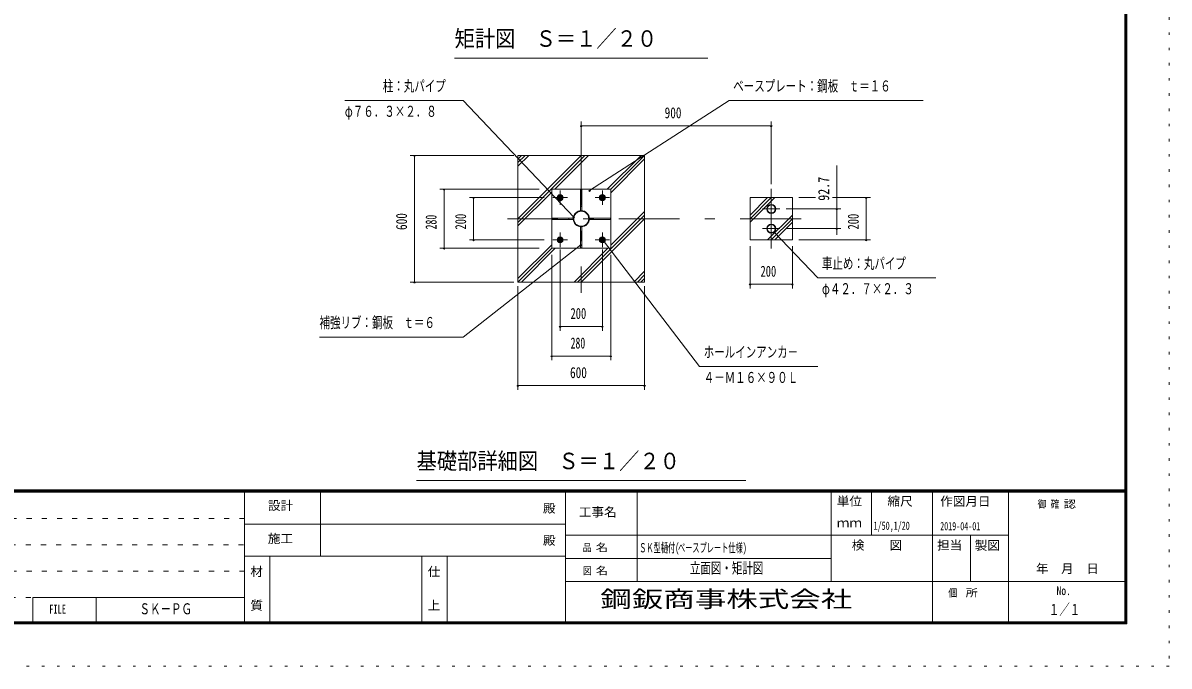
# Model space of a CAD drawing. Units: millimetres, scale not verified, with parts at other scales. Extents: x -23449 to 23452, y -10500 to 10500.
# Drawn here: x 9878 to 23452, y -10500 to -2887 of the extents above; entities that cross this region are included whole.
import ezdxf
from ezdxf.enums import TextEntityAlignment as Align

# ---------------------------------------------------------------- set-up
doc = ezdxf.new("R2010")
doc.units = ezdxf.units.MM
doc.header["$LTSCALE"] = 60
for name, pattern in [('USER1', [3, 1, -2]), ('USER3', [24, 12, -5, 2, -5]), ('USER4', [3, 0.5, -2.5])]:
    doc.linetypes.add(name, pattern=pattern)
doc.layers.add('0-1_0-F', color=7, linetype='Continuous')
for name, color, linetype, lineweight in [('0-6_2-0BOLD', 7, 'Continuous', 18), ('0-8_2-2CENTER', 3, 'USER3', 18), ('0-9_2-4THIN', 4, 'Continuous', 18), ('0-A_2-5DIM', 3, 'Continuous', 18), ('0-B_2-6HATCH', 2, 'Continuous', 18), ('0-C_F-F', 5, 'Continuous', 18), ('0-D_F-E_J_ADD', 5, 'USER4', 18)]:
    doc.layers.add(name, color=color, linetype=linetype, lineweight=lineweight)
doc.styles.add('ＭＳ ゴシック', font='')
doc.styles.get('ＭＳ ゴシック').set_extended_font_data('MS Gothic')

msp = doc.modelspace()

# ---------------------------------------------------------------- linework, layer by layer
at = {"layer": '0-6_2-0BOLD'}
for p, q in [((16482.71, -5059.69), (16497.71, -5059.69)), ((16344.83, -5212.57), (16344.83, -5197.57)), ((16635.58, -5197.57), (16635.58, -5212.57)), ((16497.71, -5350.44), (16482.71, -5350.44))]:
    msp.add_line(p, q, dxfattribs=at)
for points in [[(15740.21, -5955.07), (15740.21, -4455.07), (17240.21, -4455.07), (17240.21, -5955.07)], [(16840.21, -5555.07), (16140.21, -5555.07), (16140.21, -4855.07), (16840.21, -4855.07)], [(16482.71, -5109.69), (16497.71, -5109.69), (16497.71, -4859.69), (16482.71, -4859.69)], [(16252.48, -4976.32), (16227.94, -4976.32), (16215.67, -4955.07), (16227.94, -4933.82), (16252.48, -4933.82), (16264.75, -4955.07)], [(16727.94, -4976.32), (16752.48, -4976.32), (16764.75, -4955.07), (16752.48, -4933.82), (16727.94, -4933.82), (16715.67, -4955.07)], [(18490.2, -5455.07), (18990.2, -5455.07), (18990.2, -4955.07), (18490.2, -4955.07)], [(16394.83, -5212.57), (16394.83, -5197.57), (16144.83, -5197.57), (16144.83, -5212.57)], [(16585.58, -5197.57), (16585.58, -5212.57), (16835.58, -5212.57), (16835.58, -5197.57)], [(16497.71, -5550.44), (16482.71, -5550.44), (16482.71, -5300.44), (16497.71, -5300.44)], [(16252.48, -5433.82), (16227.94, -5433.82), (16215.67, -5455.07), (16227.94, -5476.32), (16252.48, -5476.32), (16264.75, -5455.07)], [(16727.94, -5476.32), (16715.67, -5455.07), (16727.94, -5433.82), (16752.48, -5433.82), (16764.75, -5455.07), (16752.48, -5476.32)]]:
    msp.add_lwpolyline(points, close=True, dxfattribs=at)
for centre, radius in [((16240.21, -4955.07), 35), ((16240.21, -4955.07), 26.88), ((16240.21, -4955.07), 20.62), ((16240.21, -4955.07), 15), ((16740.21, -4955.07), 35), ((16740.21, -4955.07), 26.88), ((16740.21, -4955.07), 20.62), ((16740.21, -4955.07), 15), ((16490.21, -5205.07), 95.38), ((16490.21, -5205.07), 88.38), ((18740.2, -5089.19), 53.38), ((18740.2, -5089.19), 47.62), ((18740.2, -5320.94), 53.38), ((18740.2, -5320.94), 47.62), ((16240.21, -5455.07), 35), ((16240.21, -5455.07), 26.88), ((16740.21, -5455.07), 35), ((16740.21, -5455.07), 26.88), ((16240.21, -5455.07), 20.62), ((16240.21, -5455.07), 15), ((16740.21, -5455.07), 20.62), ((16740.21, -5455.07), 15)]:
    msp.add_circle(centre, radius, dxfattribs=at)
at = {"layer": '0-8_2-2CENTER'}
for p, q in [((16490.21, -4330.07), (16490.21, -6080.07)), ((16240.21, -4869.71), (16240.21, -5040.43)), ((16740.21, -4869.71), (16740.21, -5040.43)), ((18740.2, -5558.62), (18740.2, -4851.52)), ((16154.85, -4955.07), (16325.57, -4955.07)), ((16825.57, -4955.07), (16654.85, -4955.07)), ((18636.83, -5089.19), (18843.58, -5089.19)), ((19093.76, -5205.07), (15615.21, -5205.07)), ((16240.21, -5369.71), (16240.21, -5540.43)), ((16740.21, -5540.43), (16740.21, -5369.71)), ((18843.58, -5320.94), (18636.83, -5320.94)), ((16154.85, -5455.07), (16325.57, -5455.07)), ((16654.85, -5455.07), (16825.57, -5455.07))]:
    msp.add_line(p, q, dxfattribs=at)
at = {"layer": '0-9_2-4THIN'}
for centre in [(16240.21, -4955.07), (16740.21, -4955.07), (16240.21, -5455.07), (16740.21, -5455.07)]:
    msp.add_circle(centre, 11.25, dxfattribs=at)
at = {"layer": '0-A_2-5DIM'}
for p, q in [((14990.21, -3305.07), (17990.21, -3305.07)), ((16588.99, -4871.48), (18240.21, -3805.07)), ((18240.21, -3805.07), (20540.21, -3805.07)), ((16490.21, -4055.07), (16490.21, -4455.07)), ((18740.2, -4795.31), (18740.2, -4055.07)), ((16500.21, -4105.07), (16480.21, -4105.07)), ((18740.2, -4105.07), (16490.21, -4105.07)), ((18750.2, -4105.07), (18730.2, -4105.07)), ((14465.21, -4455.07), (15690.21, -4455.07)), ((14525.21, -4455.07), (14505.21, -4455.07)), ((14515.21, -4455.07), (14515.21, -5955.07)), ((19515.2, -4574.19), (19515.2, -5397.28)), ((15990.21, -4855.07), (14815.21, -4855.07)), ((14875.21, -4855.07), (14855.21, -4855.07)), ((14865.21, -4855.07), (14865.21, -5555.07)), ((16598.99, -4871.48), (16578.99, -4871.48)), ((15165.21, -4955.07), (16052.71, -4955.07)), ((15225.21, -4955.07), (15205.21, -4955.07)), ((15215.21, -5455.07), (15215.21, -4955.07)), ((19262.31, -4955.07), (19065.2, -4955.07)), ((19915.2, -4955.07), (19465.2, -4955.07)), ((19875.2, -4955.07), (19855.2, -4955.07)), ((19865.2, -5455.07), (19865.2, -4955.07)), ((18918.58, -5089.19), (19565.2, -5089.19)), ((19525.2, -5089.19), (19505.2, -5089.19)), ((16410.67, -5184.85), (16390.67, -5184.85)), ((18782.78, -5360.51), (18762.78, -5360.51)), ((19290.21, -5905.07), (18772.78, -5360.51)), ((19565.2, -5320.94), (18918.58, -5320.94)), ((19525.2, -5320.94), (19505.2, -5320.94)), ((14815.21, -5555.07), (15990.21, -5555.07)), ((14875.21, -5555.07), (14855.21, -5555.07)), ((16052.71, -5455.07), (15165.21, -5455.07)), ((15225.21, -5455.07), (15205.21, -5455.07)), ((16495.83, -5513.62), (16475.83, -5513.62)), ((16764.32, -5467.87), (16744.32, -5467.87)), ((18490.2, -6030.07), (18490.2, -5530.07)), ((18990.2, -5530.07), (18990.2, -6030.07)), ((19065.2, -5455.07), (19915.2, -5455.07)), ((19875.2, -5455.07), (19855.2, -5455.07)), ((16140.21, -6880.07), (16140.21, -5630.44)), ((16240.21, -5567.57), (16240.21, -6530.07)), ((16740.21, -6530.07), (16740.21, -5567.57)), ((16840.21, -5630.44), (16840.21, -6880.07)), ((14465.21, -5955.07), (15690.21, -5955.07)), ((14525.21, -5955.07), (14505.21, -5955.07)), ((19290.21, -5905.07), (20690.21, -5905.07)), ((15740.21, -6005.07), (15740.21, -7230.07)), ((17240.21, -7230.07), (17240.21, -6005.07)), ((18500.2, -5980.07), (18480.2, -5980.07)), ((18990.2, -5980.07), (18490.2, -5980.07)), ((19000.2, -5980.07), (18980.2, -5980.07)), ((16250.21, -6480.07), (16230.21, -6480.07)), ((16240.21, -6480.07), (16740.21, -6480.07)), ((16750.21, -6480.07), (16730.21, -6480.07)), ((16150.21, -6830.07), (16130.21, -6830.07)), ((16840.21, -6830.07), (16140.21, -6830.07)), ((16850.21, -6830.07), (16830.21, -6830.07)), ((15750.21, -7180.07), (15730.21, -7180.07)), ((15740.21, -7180.07), (17240.21, -7180.07)), ((17250.21, -7180.07), (17230.21, -7180.07)), ((14540.21, -8305.07), (18440.21, -8305.07))]:
    msp.add_line(p, q, dxfattribs=at)
for points in [[(16400.67, -5184.85), (15090.21, -3805.07), (13690.21, -3805.07)], [(16485.83, -5513.62), (15090.21, -6605.07), (13390.2, -6605.07)], [(16754.32, -5467.87), (17890.21, -6955.07), (19290.21, -6955.07)]]:
    msp.add_lwpolyline(points, dxfattribs=at)
for centre in [(16490.21, -4105.07), (18740.2, -4105.07), (14515.21, -4455.07), (14865.21, -4855.07), (16588.99, -4871.48), (15215.21, -4955.07), (19865.2, -4955.07), (19515.2, -5089.19), (16400.67, -5184.85), (18772.78, -5360.51), (19515.2, -5320.94), (14865.21, -5555.07), (15215.21, -5455.07), (16485.83, -5513.62), (16754.32, -5467.87), (19865.2, -5455.07), (14515.21, -5955.07), (18490.2, -5980.07), (18990.2, -5980.07), (16240.21, -6480.07), (16740.21, -6480.07), (16140.21, -6830.07), (16840.21, -6830.07), (15740.21, -7180.07), (17240.21, -7180.07)]:
    msp.add_arc(centre, 10, 180, 0, dxfattribs=at)
at = {"layer": '0-B_2-6HATCH'}
for p, q in [((15740.21, -5247.96), (16533.1, -4455.07)), ((16490.68, -4455.07), (15740.21, -5205.53)), ((15740.21, -4583.28), (15868.42, -4455.07)), ((15826, -4455.07), (15740.21, -4540.86)), ((15740.21, -4498.43), (15783.57, -4455.07)), ((16575.53, -4455.07), (16175.53, -4855.07)), ((16797.78, -4855.07), (17197.78, -4455.07)), ((17240.21, -4455.07), (16840.21, -4855.07)), ((16840.21, -4897.5), (17240.21, -4497.49)), ((16140.21, -4890.39), (15740.21, -5290.39)), ((18697.78, -4955.07), (18490.2, -5162.64)), ((18490.2, -5205.07), (18740.2, -4955.07)), ((18782.63, -4955.07), (18490.2, -5247.5)), ((17240.21, -5119.75), (16840.21, -5519.75)), ((16447.32, -5955.07), (17240.21, -5162.18)), ((17240.21, -5204.6), (16489.74, -5955.07)), ((18697.78, -5455.07), (18990.2, -5162.64)), ((18990.2, -5205.07), (18740.2, -5455.07)), ((18782.63, -5455.07), (18990.2, -5247.5)), ((15740.21, -5912.64), (16140.21, -5512.64)), ((16140.21, -5555.07), (15740.21, -5955.07)), ((15782.64, -5955.07), (16182.64, -5555.07)), ((16804.89, -5555.07), (16404.89, -5955.07)), ((17240.21, -5826.85), (17112, -5955.07)), ((17154.42, -5955.07), (17240.21, -5869.28)), ((17240.21, -5911.71), (17196.85, -5955.07))]:
    msp.add_line(p, q, dxfattribs=at)
at = {"layer": '0-C_F-F'}
for p, q in [((22926.62, -8415), (-5723.38, -8415)), ((-5723.38, -8417.5), (22926.62, -8417.5)), ((22926.62, -8420), (-5723.38, -8420)), ((-5723.38, -8422.5), (22926.62, -8422.5)), ((22926.62, -8425), (-5723.38, -8425)), ((-5723.38, -8427.5), (22926.62, -8427.5)), ((22926.62, -8430), (-5723.38, -8430)), ((-5723.38, -8432.5), (22926.62, -8432.5)), ((22926.62, -8435), (-5723.38, -8435)), ((-5723.38, -8437.5), (22926.62, -8437.5)), ((22926.62, -8440), (-5723.38, -8440)), ((12501.62, -10000), (12501.62, -8440)), ((13401.62, -9200), (13401.62, -8440)), ((16301.62, -10000), (16301.62, -8440)), ((17151.62, -8440), (17151.62, -9500)), ((19451.62, -9500), (19451.62, -8440)), ((19926.62, -8440), (19926.62, -8950)), ((20651.62, -10000), (20651.62, -8440)), ((21551.62, -10000), (21551.62, -8440)), ((12501.62, -8820), (16301.62, -8820)), ((16301.62, -8950), (21551.62, -8950)), ((21101.62, -8950), (21101.62, -9500)), ((16301.62, -9200), (12501.62, -9200)), ((12801.62, -9200), (12801.62, -10000)), ((14601.62, -9200), (14601.62, -10000)), ((14901.62, -10000), (14901.62, -9200)), ((19451.62, -9225), (16301.62, -9225)), ((16301.62, -9500), (22951.62, -9500)), ((9993.62, -9688), (12501.62, -9688)), ((9993.62, -9688), (9993.62, -10000)), ((10743.62, -10000), (10743.62, -9688))]:
    msp.add_line(p, q, dxfattribs=at)
at = {"layer": '0-C_F-F', "color": 6, "linetype": 'USER1'}
for p, q in [((12501.62, -8752), (-5748.38, -8752)), ((-5748.38, -9064), (12501.62, -9064)), ((12501.62, -9376), (-5748.38, -9376)), ((-5748.38, -9688), (9993.62, -9688))]:
    msp.add_line(p, q, dxfattribs=at)
at = {"layer": '0-C_F-F'}
for points in [[(22951.62, -10000), (-5748.38, -10000), (-5748.38, 10100), (22951.62, 10100)], [(22949.12, -9997.5), (-5745.88, -9997.5), (-5745.88, 10097.5), (22949.12, 10097.5)], [(22946.62, -9995), (22946.62, 10095), (-5743.38, 10095), (-5743.38, -9995)], [(22944.12, -9992.5), (-5740.88, -9992.5), (-5740.88, 10092.5), (22944.12, 10092.5)], [(22941.62, -9990), (22941.62, 10090), (-5738.38, 10090), (-5738.38, -9990)], [(22939.12, -9987.5), (-5735.88, -9987.5), (-5735.88, 10087.5), (22939.12, 10087.5)], [(22936.62, -9985), (22936.62, 10085), (-5733.38, 10085), (-5733.38, -9985)], [(22934.12, -9982.5), (-5730.88, -9982.5), (-5730.88, 10082.5), (22934.12, 10082.5)], [(22931.62, -9980), (-5728.38, -9980), (-5728.38, 10080), (22931.62, 10080)], [(22929.12, -9977.5), (-5725.88, -9977.5), (-5725.88, 10077.5), (22929.12, 10077.5)], [(22926.62, -9975), (22926.62, 10075), (-5723.38, 10075), (-5723.38, -9975)]]:
    msp.add_lwpolyline(points, close=True, dxfattribs=at)
at = {"layer": '0-D_F-E_J_ADD'}
msp.add_lwpolyline([(23451.62, -10500), (-6248.38, -10500), (-6248.38, 10500), (23451.62, 10500)], close=True, dxfattribs=at)

# ---------------------------------------------------------------- texts
at = {"layer": '0-1_0-F', "style": 'ＭＳ ゴシック'}
for s, height, width, p in [('1/50,1/20', 97.68, 0.65, (19952.8, -8916.7)), ('2019-04-01', 97.68, 0.65, (20740.91, -8921.64)), ('ＳＫ型樋付(', 110.7, 0.55, (17176.62, -9187.5)), ('ベースプレート仕様)', 110.7, 0.55, (17635.9, -9187.5)), ('立面図・矩計図', 130.2, 0.7, (17776.62, -9444.74)), ('ＳＫ－ＰＧ', 130.2, 0.7, (11258.21, -9926.24)), ('１／１', 130.2, 0.7, (22026.62, -9934.49))]:
    msp.add_text(s, height=height, dxfattribs=dict(at, width=width)).set_placement(p, align=Align.BOTTOM_LEFT)
at = {"layer": '0-A_2-5DIM', "color": 7, "style": 'ＭＳ ゴシック'}
for s, height, width, p in [('矩計図\u3000Ｓ＝１／２０', 195.4, 0.9, (14990.21, -3228.42)), ('柱：丸パイプ', 130.2, 0.7, (14140.21, -3737.3)), ('ベースプレート：鋼板\u3000ｔ＝１６', 130.2, 0.7, (18290.21, -3737.3)), ('φ７６．３×２．８', 130.2, 0.7, (13690.21, -4037.3)), ('900', 130.2, 0.75, (17477.58, -4055.07)), ('車止め：丸パイプ', 130.2, 0.7, (19340.21, -5837.3)), ('200', 130.2, 0.7, (18612.94, -5930.07)), ('φ４２．７×２．３', 130.2, 0.7, (19340.21, -6137.3)), ('補強リブ：鋼板\u3000ｔ＝６', 130.2, 0.7, (13390.2, -6537.31)), ('200', 130.2, 0.7, (16362.95, -6430.07)), ('280', 130.2, 0.65, (16364.27, -6780.07)), ('ホールインアンカ－', 130.2, 0.7, (17940.21, -6887.3)), ('600', 130.2, 0.75, (16357.35, -7130.07)), ('４－Ｍ１６×９０Ｌ', 130.2, 0.7, (17940.21, -7187.3)), ('基礎部詳細図\u3000Ｓ＝１／２０', 195.4, 0.9, (14540.21, -8228.42)), ('鋼鈑商事株式会社', 195.4, 1.4, (16714.84, -9863.48))]:
    msp.add_text(s, height=height, dxfattribs=dict(at, width=width)).set_placement(p, align=Align.BOTTOM_LEFT)
for s, width, p in [('92.7', 0.8, (19465.2, -4992.35)), ('600', 0.75, (14465.21, -5337.93)), ('200', 0.7, (15165.21, -5332.33)), ('200', 0.7, (19815.2, -5332.33)), ('280', 0.65, (14815.21, -5331.01))]:
    msp.add_text(s, height=130.2, rotation=90, dxfattribs=dict(at, width=width)).set_placement(p, align=Align.BOTTOM_LEFT)
at = {"layer": '0-C_F-F', "color": 7, "style": 'ＭＳ ゴシック'}
for s, height, width, p in [('設計', 104.2, 1.05, (12779.12, -8683.83)), ('単位', 104.2, 1.05, (19516.62, -8633.29)), ('縮尺', 104.2, 1.05, (20116.62, -8633.29)), ('作図月日', 104.2, 1.05, (20740.52, -8634.31)), ('御 ', 88.56, 0.85, (21894.38, -8654.43)), ('確 ', 88.56, 0.85, (22048.76, -8654.43)), ('認', 88.56, 1.2, (22203.15, -8654.43)), ('殿', 104.2, 1.05, (16036.62, -8715.79)), ('工事名', 104.2, 1.05, (16461.62, -8760.79)), ('ｍｍ', 104.2, 1.05, (19516.62, -8888.29)), ('施工', 104.2, 1.05, (12779.12, -9075.79)), ('殿', 104.2, 1.05, (16036.62, -9095.79)), ('品 ', 88.56, 0.85, (16507.87, -9167.5)), ('名', 88.56, 1.2, (16662.26, -9167.5)), ('検\u3000\u3000図', 104.2, 1.05, (19694.12, -9153.29)), ('担当', 104.2, 1.05, (20704.12, -9153.29)), ('製図', 104.2, 1.05, (21150.1, -9155.74)), ('材', 104.2, 1.05, (12571.62, -9465.79)), ('仕', 104.2, 1.05, (14671.62, -9465.79)), ('図 ', 88.56, 0.85, (16507.87, -9442.5)), ('名', 88.56, 1.2, (16662.26, -9442.5)), ('\u3000年\u3000月\u3000日', 104.2, 1.05, (21725.36, -9430.22)), ('個  ', 88.56, 0.85, (20836.62, -9705)), ('所', 88.56, 1.2, (21042.47, -9705)), ('No.', 104.2, 0.8, (22119.12, -9690.79)), ('質', 104.2, 1.05, (12571.62, -9865.79)), ('上', 104.2, 1.05, (14671.62, -9865.79)), ('FILE', 104.2, 0.7, (10189.87, -9909.79))]:
    msp.add_text(s, height=height, dxfattribs=dict(at, width=width)).set_placement(p, align=Align.BOTTOM_LEFT)

doc.saveas('drawing.dxf')
